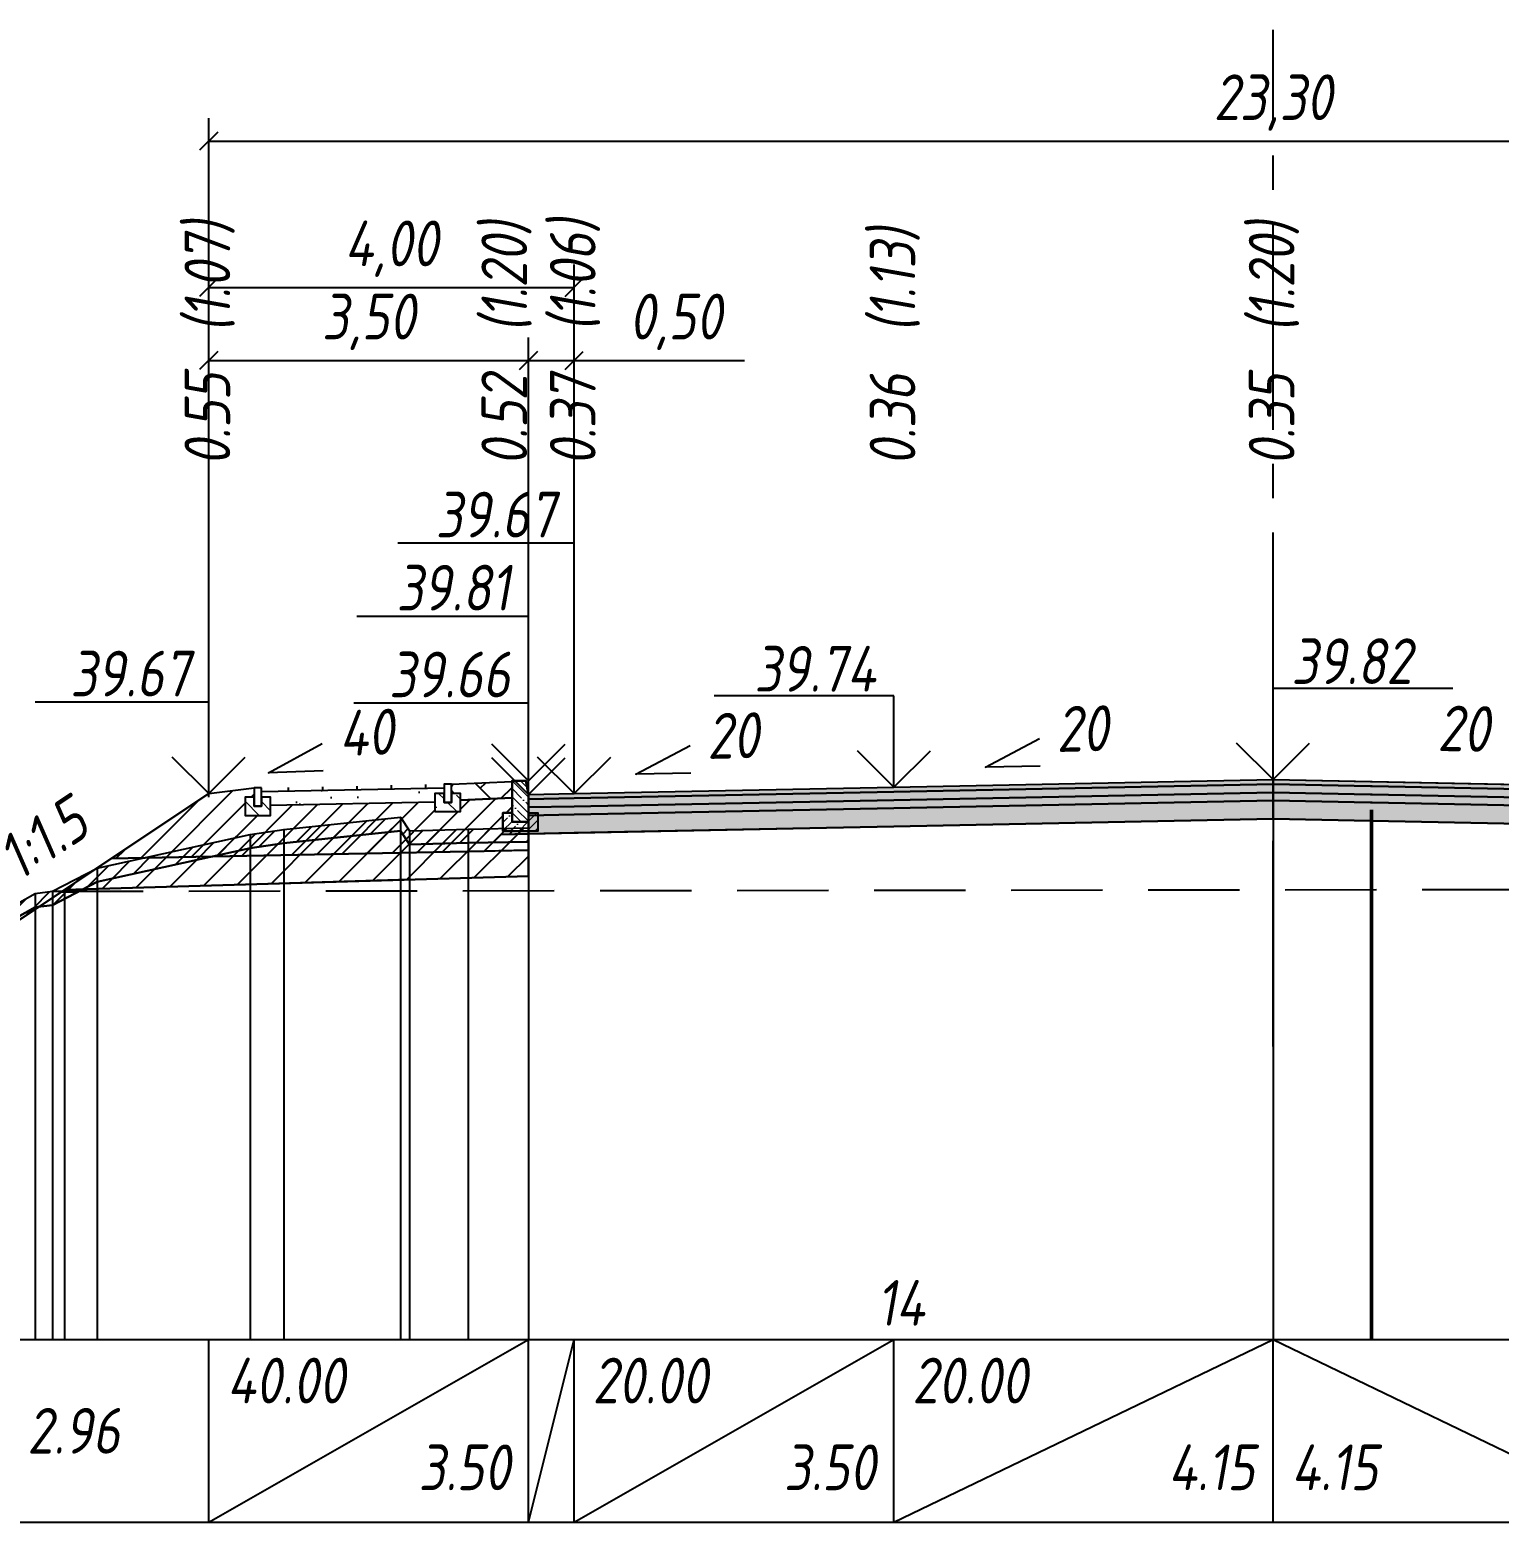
# Model space of a CAD drawing. Extents: x -717 to 1451, y -133302 to 233.
# Drawn here: x 120.6 to 201, y -112025 to -111943.3 of the extents above; entities that cross this region are included whole.
import ezdxf
from ezdxf.enums import TextEntityAlignment as Align

# ---------------------------------------------------------------- set-up
doc = ezdxf.new("R2010")
doc.units = 0
doc.linetypes.add('осевая2', pattern=[1.125, 0.75, -0.125, 0.125, -0.125])
doc.linetypes.add('штриховая', pattern=[0.75, 0.5, -0.25])
for name, color, linetype in [('Интерполированный поперечник', 2, 'Continuous'), ('КОД_399', 252, 'Continuous'), ('Код_514', 1, 'Continuous'), ('Контур_0', 7, 'Continuous'), ('Контур_2660', 7, 'Continuous'), ('Контур_2665', 7, 'Continuous'), ('Контур_400', 7, 'Continuous'), ('Контур_508', 7, 'Continuous'), ('Контур_512', 7, 'Continuous'), ('Контур_513', 7, 'Continuous'), ('Красный поперечник', 1, 'Continuous'), ('Объём_2501', 7, 'Continuous'), ('Объём_2650', 7, 'Continuous'), ('Объём_2660', 7, 'Continuous'), ('Объём_2661', 7, 'Continuous'), ('Объём_2663', 7, 'Continuous'), ('Объём_2665', 7, 'Continuous'), ('Объём_2666', 7, 'Continuous'), ('Ось', 1, 'осевая2'), ('Откосы', 7, 'Continuous'), ('Отметки покрытия', 7, 'Continuous'), ('Рабочие отметки', 7, 'Continuous'), ('Рабочие отметки доп.', 7, 'Continuous'), ('Слои выравнивания', 7, 'Continuous'), ('Таблица', 7, 'Continuous'), ('Уклоны проезжей части', 7, 'Continuous'), ('Черный поперечник', 3, 'Continuous')]:
    doc.layers.add(name, color=color, linetype=linetype)
for name, color, linetype, true_color in [('Контур_2540', 2, 'Continuous', 0xffff00), ('Контур_2562', 3, 'Continuous', 0x00ff00), ('Контур_2570', 7, 'Continuous', 0x80ff00), ('Контур_2725', 7, 'Continuous', 0x323232), ('Контур_2736', 4, 'Continuous', 0x00ffff), ('Контур_2737', 4, 'Continuous', 0x00ffff), ('Контур_2738', 4, 'Continuous', 0x00ffff), ('Контур_2739', 4, 'Continuous', 0x00ffff), ('Контур_2745', 7, 'Continuous', 0xa4ffff), ('Контур_2747', 4, 'Continuous', 0x00ffff), ('Контур_2748', 4, 'Continuous', 0x00ffff), ('Контур_2749', 4, 'Continuous', 0x00ffff), ('Контур_2760', 7, 'Continuous', 0x323232), ('Контур_2761', 7, 'Continuous', 0x323232), ('Контур_2762', 7, 'Continuous', 0x323232), ('Контур_2763', 7, 'Continuous', 0x323232), ('Контур_402', 7, 'Continuous', 0xff6464), ('Контур_703', 4, 'Continuous', 0x00ffff), ('Контур_705', 4, 'Continuous', 0x00ffff), ('Объём_2520', 7, 'Continuous', 0x80ffff), ('Объём_2540', 2, 'Continuous', 0xffff00), ('Объём_2562', 3, 'Continuous', 0x00ff00), ('Объём_2563', 7, 'Continuous', 0xff8000), ('Объём_2570', 7, 'Continuous', 0x80ff00), ('Объём_2600', 7, 'Continuous', 0x808000), ('Объём_2620', 2, 'Continuous', 0xffff00), ('Объём_2746', 2, 'Continuous', 0xffff00)]:
    doc.layers.add(name, color=color, linetype=linetype, true_color=true_color)
doc.styles.get("Standard").update_dxf_attribs({"font": 'txt', "height": 2.5})
doc.styles.add('М', font='romand.shx', dxfattribs={"width": 0.8, "oblique": 10, "height": 2.5})
doc.dimstyles.new('ISO-25', dxfattribs={"dimtxt": 2.5, "dimasz": 2.5, "dimexe": 1.25, "dimexo": 0.625, "dimtad": 1, "dimtxsty": 'Standard', "dimcen": 2.5, "dimadec": 0, "dimazin": 0, "dimtfac": 1, "dimtmove": 0, "dimatfit": 3, "dimfxl": 1, "dimarcsym": 0})
pattern_1 = [(0, (0, 0), (0, 6.985), [5.08, -1.905]), (90, (0, 0), (-6.985, 4e-16), [5.08, -1.905])]

# ---------------------------------------------------------------- blocks, each defined once
blk = doc.blocks.new('_Oblique')
at = {"color": 0, "linetype": 'ByBlock', "lineweight": -2}
blk.add_line((-0.5, -0.5), (0.5, 0.5), dxfattribs=at)
blk = doc.blocks.new('*D3632')
at = {"color": 0, "lineweight": -2, "transparency": 16777216}
for p, q in [((130.406, -111984.573), (130.406, -111960.183)), ((147.906, -111984.623), (147.906, -111960.183)), ((130.406, -111961.433), (147.906, -111961.433))]:
    blk.add_line(p, q, dxfattribs=at)
at = {"layer": 'Defpoints', "color": 0, "transparency": 16777216}
for p in [(147.906, -111961.433), (130.406, -111985.198), (147.906, -111985.248)]:
    blk.add_point(p, dxfattribs=at)
at = {"color": 0, "lineweight": -2, "transparency": 16777216, "rotation": 180}
blk.add_blockref('_Oblique', (130.406, -111961.433), dxfattribs=at)
at = {"color": 0, "lineweight": -2, "transparency": 16777216}
blk.add_blockref('_Oblique', (147.906, -111961.433), dxfattribs=at)
at = {"color": 0, "transparency": 16777216, "insert": (139.156, -111959.32), "char_height": 2.5, "width": 9.58333, "attachment_point": 5, "style": 'М'}
blk.add_mtext('3,50', dxfattribs=at)
blk = doc.blocks.new('*D3634')
at = {"color": 0, "lineweight": -2, "transparency": 16777216}
for p, q in [((147.906, -111984.623), (147.906, -111960.183)), ((150.406, -111984.573), (150.406, -111960.183)), ((147.906, -111961.433), (150.406, -111961.433)), ((150.406, -111961.433), (159.722, -111961.433))]:
    blk.add_line(p, q, dxfattribs=at)
at = {"layer": 'Defpoints', "color": 0, "transparency": 16777216}
for p in [(150.406, -111961.433), (147.906, -111985.248), (150.406, -111985.198)]:
    blk.add_point(p, dxfattribs=at)
at = {"color": 0, "lineweight": -2, "transparency": 16777216, "rotation": 180}
blk.add_blockref('_Oblique', (147.906, -111961.433), dxfattribs=at)
at = {"color": 0, "lineweight": -2, "transparency": 16777216}
blk.add_blockref('_Oblique', (150.406, -111961.433), dxfattribs=at)
at = {"color": 0, "transparency": 16777216, "insert": (155.961, -111959.32), "char_height": 2.5, "width": 9.16667, "attachment_point": 5, "style": 'М'}
blk.add_mtext('0,50', dxfattribs=at)
blk = doc.blocks.new('*D3637')
at = {"color": 0, "lineweight": -2, "transparency": 16777216}
for p, q in [((130.406, -111985.323), (130.406, -111956.183)), ((150.406, -111984.573), (150.406, -111956.183)), ((130.406, -111957.433), (150.406, -111957.433))]:
    blk.add_line(p, q, dxfattribs=at)
at = {"layer": 'Defpoints', "color": 0, "transparency": 16777216}
for p in [(150.406, -111957.433), (150.406, -111985.198), (130.406, -111985.948)]:
    blk.add_point(p, dxfattribs=at)
at = {"color": 0, "lineweight": -2, "transparency": 16777216, "rotation": 180}
blk.add_blockref('_Oblique', (130.406, -111957.433), dxfattribs=at)
at = {"color": 0, "lineweight": -2, "transparency": 16777216}
blk.add_blockref('_Oblique', (150.406, -111957.433), dxfattribs=at)
at = {"color": 0, "transparency": 16777216, "insert": (140.406, -111955.32), "char_height": 2.5, "width": 9.16667, "attachment_point": 5, "style": 'М'}
blk.add_mtext('4,00', dxfattribs=at)
blk = doc.blocks.new('*D3638')
at = {"color": 0, "lineweight": -2, "transparency": 16777216}
for p, q in [((130.406, -111985.323), (130.406, -111948.183)), ((246.906, -111985.323), (246.906, -111948.183)), ((130.406, -111949.433), (246.906, -111949.433))]:
    blk.add_line(p, q, dxfattribs=at)
at = {"layer": 'Defpoints', "color": 0, "transparency": 16777216}
for p in [(246.906, -111949.433), (130.406, -111985.948), (246.906, -111985.948)]:
    blk.add_point(p, dxfattribs=at)
at = {"color": 0, "lineweight": -2, "transparency": 16777216, "rotation": 180}
blk.add_blockref('_Oblique', (130.406, -111949.433), dxfattribs=at)
at = {"color": 0, "lineweight": -2, "transparency": 16777216}
blk.add_blockref('_Oblique', (246.906, -111949.433), dxfattribs=at)
at = {"color": 0, "transparency": 16777216, "insert": (188.656, -111947.32), "char_height": 2.5, "width": 12.08333, "attachment_point": 5, "style": 'М'}
blk.add_mtext('23,30', dxfattribs=at)
blk = doc.blocks.new('БР100.30.18')
at = {"linetype": 'Continuous', "lineweight": 13}
h = blk.add_hatch(dxfattribs=at)
h.set_pattern_fill('ANSI35', scale=5)
h.set_pattern_definition([(45, (-1504.996, -4799.2297), (-0.88388348, 0.88388348), []), (45, (-1504.1121, -4799.2297), (-0.88388348, 0.88388348), [1.5625, -0.3125, 0, -0.3125])])
h.paths.add_polyline_path([(0.3, 3.47), (1.8, 3.47), (1.8, -1.03), (0, -1.03), (0, 1.97)])
h = blk.add_hatch(dxfattribs=at)
h.set_pattern_fill('ANSI35', scale=5, angle=90)
h.set_pattern_definition([(135, (-1504.996, -4800.7297), (-0.88388348, -0.88388348), []), (135, (-1504.996, -4799.8458), (-0.88388348, -0.88388348), [1.5625, -0.3125, 0, -0.3125])])
h.paths.add_polyline_path([(-1, -0.03), (0, -0.03), (0, -1.03), (1.8, -1.03), (1.8, -0.03), (2.8, -0.03), (2.8, -2.03), (-1, -2.03)])
at = {"color": 7, "lineweight": 30}
blk.add_lwpolyline([(1.8, -1.03), (0, -1.03), (0, 1.97), (0.3, 3.47), (1.8, 3.47)], close=True, dxfattribs=at)
at = {"linetype": 'Continuous'}
blk.add_lwpolyline([(0, -0.03), (-1, -0.03), (-1, -2.03), (2.8, -2.03), (2.8, -0.03), (1.8, -0.03)], dxfattribs=at)

msp = doc.modelspace()

# ---------------------------------------------------------------- hatches: boundary and pattern name
at = {"linetype": 'Continuous'}
h = msp.add_hatch(dxfattribs=at)
h.set_pattern_fill('AR-HBONE', color=253, scale=0.3)
h.set_pattern_definition([(45, (-129.6624, -117790.4695), (0, 1.69705627), [3.6, -1.2]), (135, (-128.8138, -117789.621), (1e-16, 1.69705627), [3.6, -1.2])])
h.paths.add_polyline_path([(143.285, -111984.62), (143.285, -111985.62), (143.285, -111985.62)])
h.paths.add_polyline_path([(147.005, -111984.471), (143.685, -111984.62), (143.685, -111985.12), (144.185, -111985.12), (144.185, -111985.499), (147.006, -111985.372)])
at = {"linetype": 'Continuous', "lineweight": 13}
h = msp.add_hatch(dxfattribs=at)
h.set_pattern_fill('ANSI35', scale=5, angle=90)
h.set_pattern_definition([(135, (-1687.6576, -46257.198), (-0.883883476, -0.883883476), []), (135, (-1687.6576, -46256.3142), (-0.883883476, -0.883883476), [1.5625, -0.3125, 0, -0.3125])])
h.paths.add_polyline_path([(133.789, -111985.326), (133.289, -111985.326), (133.289, -111985.826), (132.889, -111985.826), (132.889, -111985.326), (132.389, -111985.326), (132.389, -111986.326), (133.789, -111986.326)])
at = {"linetype": 'Continuous'}
h = msp.add_hatch(dxfattribs=at)
h.set_pattern_fill('ANSI31', color=256, scale=15, angle=45, style=0)
h.set_pattern_definition([(90, (-1742.0986, -116938.251), (-1.875, 3e-16), [])])
h.paths.add_polyline_path([(133.289, -111984.826), (143.285, -111984.62), (143.285, -111984.82), (133.289, -111985.018)])
at = {"linetype": 'Continuous', "lineweight": 13}
h = msp.add_hatch(dxfattribs=at)
h.set_pattern_fill('ANSI35', scale=5, angle=90)
h.set_pattern_definition([(135, (-1698.0531, -46256.992), (-0.883883476, -0.883883476), []), (135, (-1698.0531, -46256.1081), (-0.883883476, -0.883883476), [1.5625, -0.3125, 0, -0.3125])])
h.paths.add_polyline_path([(144.185, -111985.12), (143.685, -111985.12), (143.685, -111985.62), (143.285, -111985.62), (143.285, -111985.12), (142.785, -111985.12), (142.785, -111986.12), (144.185, -111986.12)])
at = {"transparency": 33554681}
h = msp.add_hatch(dxfattribs=at)
h.set_pattern_fill('ANGLE', color=256)
h.set_pattern_definition(pattern_1)
h.paths.add_polyline_path([(105, -111990.011), (105, -111989.261), (106.415, -111990.204)])
h.paths.add_polyline_path([(122.501, -111990.405), (123.493, -111990.375), (121.847, -111991.23), (121.117, -111991.327)])
h = msp.add_hatch(dxfattribs=at)
h.set_pattern_fill('ANGLE', color=256)
h.set_pattern_definition(pattern_1)
h.paths.add_polyline_path([(105, -111990.011), (105, -111989.261), (106.415, -111990.204)])
h.paths.add_polyline_path([(122.501, -111990.405), (123.493, -111990.375), (121.847, -111991.23), (121.117, -111991.327)])
h = msp.add_hatch(dxfattribs=at)
h.set_pattern_fill('ANGLE', color=256)
h.set_pattern_definition(pattern_1)
h.paths.add_polyline_path([(105, -111990.011), (105, -111989.261), (106.415, -111990.204)])
h.paths.add_polyline_path([(122.501, -111990.405), (123.493, -111990.375), (121.847, -111991.23), (121.117, -111991.327)])
at = {"layer": 'КОД_399'}
h = msp.add_hatch(dxfattribs=at)
h.set_pattern_fill('AR-CONC', scale=0.7, angle=45, style=0)
h.set_pattern_definition([(95, (-1742.1805, -116938.3402), (3.860864, 3.2396496), [0.525, -5.775]), (40, (-1742.1805, -116938.34), (-4.409945, 3.036377), [0.42, -4.62]), (145.45144, (-1741.859, -116938.0702), (-0.549081, 6.2760265), [0.4461813, -4.907995]), (91.1842, (-1743.1705, -116937.35), (6.101854, 4.4632964), [0.7875, -8.6625]), (141.63564, (-1742.662, -116936.978), (-0.1953, 9.447982), [0.669272, -7.361996]), (36.18416, (-1743.1705, -116937.35), (-0.1953, 9.447982), [0.63, -6.93]), (66, (-1742.428, -116937.1028), (4.947401, 0.9616773), [0.525, -5.775]), (11, (-1742.428, -116937.103), (-2.38496, 4.793659), [0.42, -4.62]), (116.45144, (-1742.0157, -116937.0226), (2.562441, 5.7553363), [0.4461813, -4.907995]), (82.5, (-1742.1805, -116938.3402), (-1.5875523, 1.7079287), [0, -4.564, 0, -4.69, 0, -4.6375]), (52.5, (-1742.1805, -116938.3402), (-0.6501106, 3.2543661), [0, -2.674, 0, -4.459, 0, -1.7675]), (12.5, (-1743.2843, -116939.444), (2.7539272, 2.5306453), [0, -1.75, 0, -5.46, 0, -7.245]), (2.5, (-1743.7793, -116939.939), (2.3911299, 3.3821186), [0, -2.275, 0, -3.626, 0, -5.145])])
h.paths.add_polyline_path([(133.789, -111985.326), (133.289, -111985.326), (133.289, -111985.018), (143.285, -111984.82), (143.285, -111985.12), (142.785, -111985.12), (142.785, -111985.58), (133.789, -111985.758)])
at = {"layer": 'Объём_2563'}
h = msp.add_hatch(dxfattribs=at)
h.set_pattern_fill('ANSI31', color=256, scale=0.3)
h.paths.add_polyline_path([(146.406, -111987.365), (145.487, -111988.284), (125.071, -111988.692), (130.406, -111985.135), (132.889, -111984.826), (132.889, -111985.326), (132.389, -111985.326), (132.389, -111986.326), (133.789, -111986.326), (133.789, -111985.758), (142.785, -111985.58), (142.785, -111986.12), (144.185, -111986.12), (144.185, -111985.499), (147.006, -111985.372), (147.007, -111986.186), (146.507, -111986.187), (146.508, -111987.187), (147.906, -111987.185), (147.906, -111987.335)])
h.paths.add_polyline_path([(231.824, -111988.284), (230.906, -111987.365), (229.406, -111987.335), (229.406, -111987.185), (230.804, -111987.187), (230.805, -111986.187), (230.305, -111986.186), (230.306, -111985.372), (233.127, -111985.499), (233.127, -111986.12), (234.527, -111986.12), (234.527, -111985.58), (243.522, -111985.759), (243.522, -111986.326), (244.922, -111986.326), (244.922, -111985.326), (244.422, -111985.326), (244.422, -111984.826), (246.906, -111985.135), (252.241, -111988.692)])
at = {"layer": 'Объём_2570'}
h = msp.add_hatch(dxfattribs=at)
h.set_pattern_fill('ANSI31', color=256, scale=0.2)
h.paths.add_polyline_path([(147.906, -111987.765), (144.61, -111987.836), (141.401, -111987.917), (140.901, -111987.168), (134.523, -111987.849), (132.672, -111988.127), (124.299, -111989.956), (121.847, -111991.23), (120.907, -111991.355), (119.818, -111991.966), (117.93, -111993.755), (117.631, -111994.139), (117.413, -111994.174), (115.584, -111993.39), (114.747, -111992.75), (113.065, -111990.75), (112.653, -111992.911), (110.593, -111991.124), (109.323, -111990.392), (107.061, -111990.292), (105, -111990.011), (105, -111989.261), (107.061, -111989.542), (109.323, -111989.642), (110.593, -111990.374), (112.653, -111992.161), (113.065, -111990), (114.747, -111992), (115.584, -111992.64), (117.413, -111993.424), (117.631, -111993.389), (117.93, -111993.005), (119.818, -111991.216), (120.907, -111990.605), (121.847, -111990.48), (124.299, -111989.206), (132.672, -111987.377), (134.523, -111987.099), (140.901, -111986.418), (141.401, -111987.167), (144.61, -111987.086), (147.906, -111987.015)])
h.paths.add_polyline_path([(244.939, -111987.195), (244.619, -111987.158), (244.119, -111987.909), (229.406, -111987.576), (229.406, -111986.826), (244.119, -111987.159), (244.619, -111986.408), (244.939, -111986.445), (257.481, -111987.696), (257.481, -111988.446)])
at = {"layer": 'Объём_2600'}
h = msp.add_hatch(dxfattribs=at)
h.set_pattern_fill('ANSI31', color=6, scale=0.4)
h.paths.add_polyline_path([(147.906, -111989.643), (123.493, -111990.375), (124.299, -111989.956), (132.672, -111988.127), (134.523, -111987.849), (140.901, -111987.168), (141.401, -111987.917), (144.61, -111987.836), (147.906, -111987.765)])
h.paths.add_polyline_path([(262.548, -111990.405), (254.81, -111990.405), (254.81, -111991.607), (254.677, -111991.518), (254.677, -111990.401), (229.406, -111989.643), (229.406, -111987.576), (244.119, -111987.909), (244.619, -111987.158), (244.939, -111987.195), (257.481, -111988.446), (257.481, -111987.696), (258.035, -111987.806), (264.103, -111989.369), (263.429, -111989.817), (263.429, -111991.019), (262.548, -111991.607)])
at = {"layer": 'Объём_2620'}
h = msp.add_hatch(dxfattribs=at)
h.set_pattern_fill('ANSI31', color=2, scale=0.1)
h.paths.add_polyline_path([(119.359, -111992.5), (119.359, -111993.702), (115.911, -111996), (113.306, -111996), (109.859, -111993.702), (109.859, -111992.5), (106.415, -111990.204), (107.061, -111990.292), (109.323, -111990.392), (110.593, -111991.124), (112.653, -111992.911), (113.065, -111990.75), (114.747, -111992.75), (115.584, -111993.39), (117.413, -111994.174), (117.631, -111994.139), (117.93, -111993.755), (119.818, -111991.966), (120.907, -111991.355), (121.117, -111991.327)])
h.paths.add_polyline_path([(254.81, -111990.405), (262.548, -111990.405), (262.548, -111991.607), (259.982, -111993.317), (257.376, -111993.317), (254.81, -111991.607)])
at = {"layer": 'Слои выравнивания'}
for color, points in [(2, [(147.906, -111985.185), (150.406, -111985.135), (167.906, -111984.785), (188.656, -111984.37), (188.656, -111984.62), (167.906, -111985.035), (150.406, -111985.385), (147.906, -111985.435)]), (2, [(188.656, -111984.37), (193.981, -111984.477), (194.076, -111984.479), (209.406, -111984.785), (226.906, -111985.135), (229.406, -111985.185), (229.406, -111985.435), (226.906, -111985.385), (209.406, -111985.035), (194.076, -111984.729), (193.981, -111984.727), (188.656, -111984.62)]), (3, [(147.906, -111985.435), (150.406, -111985.385), (167.906, -111985.035), (188.656, -111984.62), (188.656, -111985.07), (167.906, -111985.485), (150.406, -111985.835), (147.906, -111985.885)]), (4, [(147.906, -111985.885), (150.406, -111985.835), (167.906, -111985.485), (188.656, -111985.07), (188.656, -111985.52), (167.906, -111985.935), (150.406, -111986.285), (147.906, -111986.335)]), (3, [(188.656, -111984.62), (193.981, -111984.727), (194.076, -111984.729), (209.406, -111985.035), (226.906, -111985.385), (229.406, -111985.435), (229.406, -111985.885), (226.906, -111985.835), (209.406, -111985.485), (194.076, -111985.179), (193.981, -111985.177), (188.656, -111985.07)]), (4, [(188.656, -111985.07), (193.981, -111985.177), (194.076, -111985.179), (209.406, -111985.485), (226.906, -111985.835), (229.406, -111985.885), (229.406, -111986.335), (226.906, -111986.285), (209.406, -111985.935), (194.076, -111985.629), (193.981, -111985.627), (188.656, -111985.52)]), (5, [(147.906, -111986.335), (150.406, -111986.285), (167.906, -111985.935), (188.656, -111985.52), (188.656, -111986.52), (167.906, -111986.935), (150.406, -111987.285), (147.906, -111987.335)]), (5, [(188.656, -111985.52), (193.981, -111985.627), (194.076, -111985.629), (209.406, -111985.935), (226.906, -111986.285), (229.406, -111986.335), (229.406, -111987.335), (226.906, -111987.285), (209.406, -111986.935), (194.076, -111986.629), (193.981, -111986.627), (188.656, -111986.52)])]:
    msp.add_hatch(color=color, dxfattribs=at).paths.add_polyline_path(points)

# ---------------------------------------------------------------- linework, layer by layer
for points in [[(143.685, -111984.62), (147.005, -111984.471), (147.006, -111985.372), (144.185, -111985.499), (144.185, -111985.12), (143.685, -111985.12), (143.685, -111984.62)], [(132.889, -111985.326), (132.389, -111985.326), (132.389, -111986.326), (133.789, -111986.326), (133.789, -111985.326), (133.289, -111985.326), (133.289, -111985.826), (132.889, -111985.826), (132.889, -111985.326)], [(133.289, -111984.826), (132.889, -111984.826), (132.889, -111985.826), (133.289, -111985.826), (133.289, -111984.826)], [(133.289, -111985.018), (143.285, -111984.82)], [(143.285, -111985.12), (142.785, -111985.12), (142.785, -111986.12), (144.185, -111986.12), (144.185, -111985.12), (143.685, -111985.12), (143.685, -111985.62), (143.285, -111985.62), (143.285, -111985.12)], [(143.685, -111984.62), (143.285, -111984.62), (143.285, -111985.62), (143.685, -111985.62), (143.685, -111984.62)], [(133.789, -111985.758), (142.785, -111985.58)]]:
    msp.add_lwpolyline(points)
at = {"layer": 'Интерполированный поперечник', "linetype": 'штриховая', "ltscale": 10, "flags": 128}
msp.add_lwpolyline([(121.819, -111990.474), (260.52, -111990.309)], dxfattribs=at)
at = {"layer": 'Код_514'}
for p, q in [((130.406, -112025), (130.406, -112015)), ((130.406, -112025), (147.906, -112015)), ((147.906, -112025), (147.906, -112015)), ((147.906, -112025), (147.906, -112015)), ((147.906, -112025), (150.406, -112015)), ((150.406, -112025), (150.406, -112015)), ((150.406, -112025), (167.906, -112015)), ((167.906, -112025), (167.906, -112015)), ((167.906, -112025), (188.656, -112015)), ((188.656, -112025), (188.656, -112015)), ((188.656, -112015), (209.406, -112025))]:
    msp.add_line(p, q, dxfattribs=at)
at = {"layer": 'Контур_0', "flags": 128}
msp.add_lwpolyline([(130.406, -111985.135), (122.399, -111990.473), (122.399, -111990.473), (122.399, -111990.473), (122.399, -111990.473), (122.399, -111990.473), (122.399, -111990.473), (122.399, -111990.473), (122.399, -111990.473), (122.399, -111990.473), (122.399, -111990.473), (122.399, -111990.473), (122.399, -111990.473), (122.399, -111990.473), (122.399, -111990.473), (115.609, -111995)], dxfattribs=at)
msp.add_lwpolyline([(130.406, -111985.135), (122.399, -111990.473), (122.399, -111990.473), (122.399, -111990.473), (122.399, -111990.473), (122.399, -111990.473), (122.399, -111990.473), (122.399, -111990.473), (122.399, -111990.473), (122.399, -111990.473), (122.399, -111990.473), (122.399, -111990.473), (122.399, -111990.473), (122.399, -111990.473), (122.399, -111990.473), (115.609, -111995)], dxfattribs=at)
at = {"layer": 'Контур_0', "color": 250, "flags": 128}
for points in [[(125.071, -111988.692), (145.487, -111988.284), (146.406, -111987.365), (147.906, -111987.335)], [(146.406, -111987.365), (147.906, -111987.335), (147.906, -111988.235), (145.487, -111988.284), (146.406, -111987.365), (146.406, -111987.365)]]:
    msp.add_lwpolyline(points, dxfattribs=at)
at = {"layer": 'Контур_2540', "flags": 128}
msp.add_lwpolyline([(147.906, -111989.643), (122.501, -111990.405), (125.071, -111988.692), (147.906, -111988.235), (147.906, -111989.643), (147.906, -111989.643)], dxfattribs=at)
at = {"layer": 'Контур_2562', "flags": 128}
msp.add_lwpolyline([(130.406, -111985.135), (130.406, -111985.135), (130.406, -111985.135), (130.406, -111985.135), (130.406, -111985.135)], dxfattribs=at)
at = {"layer": 'Контур_2570', "flags": 128}
msp.add_lwpolyline([(119.818, -111991.966), (120.907, -111991.355), (121.847, -111991.23), (124.299, -111989.956), (132.672, -111988.127), (134.523, -111987.849), (140.901, -111987.168), (141.401, -111987.917), (144.61, -111987.836), (147.906, -111987.765)], dxfattribs=at)
at = {"layer": 'Контур_2660', "flags": 128}
msp.add_lwpolyline([(122.501, -111990.405), (147.906, -111989.643)], dxfattribs=at)
at = {"layer": 'Контур_2665', "flags": 128}
msp.add_lwpolyline([(130.406, -111985.135), (130.406, -111985.135)], dxfattribs=at)
at = {"layer": 'Контур_2725', "flags": 128}
msp.add_lwpolyline([(147.906, -111987.335), (150.406, -111987.285), (167.906, -111986.935), (188.656, -111986.52), (193.981, -111986.627), (194.076, -111986.629), (209.406, -111986.935), (226.906, -111987.285), (229.406, -111987.335)], dxfattribs=at)
at = {"layer": 'Контур_2736', "flags": 128}
for points in [[(130.406, -111985.135), (122.399, -111990.473)], [(122.399, -111990.473), (115.609, -111995)]]:
    msp.add_lwpolyline(points, dxfattribs=at)
at = {"layer": 'Контур_2737', "flags": 128}
msp.add_lwpolyline([(122.399, -111990.473), (122.399, -111990.473)], dxfattribs=at)
at = {"layer": 'Контур_2738', "flags": 128}
msp.add_lwpolyline([(122.399, -111990.473), (122.399, -111990.473)], dxfattribs=at)
at = {"layer": 'Контур_2739', "flags": 128}
msp.add_lwpolyline([(122.399, -111990.473), (122.399, -111990.473)], dxfattribs=at)
at = {"layer": 'Контур_2745', "flags": 128}
msp.add_lwpolyline([(122.399, -111990.473), (122.399, -111990.473)], dxfattribs=at)
msp.add_lwpolyline([(122.399, -111990.473), (122.399, -111990.473)], dxfattribs=at)
msp.add_lwpolyline([(122.399, -111990.473), (122.399, -111990.473)], dxfattribs=at)
msp.add_lwpolyline([(122.399, -111990.473), (122.399, -111990.473)], dxfattribs=at)
msp.add_lwpolyline([(122.399, -111990.473), (122.399, -111990.473)], dxfattribs=at)
msp.add_lwpolyline([(122.399, -111990.473), (122.399, -111990.473)], dxfattribs=at)
at = {"layer": 'Контур_2747', "flags": 128}
msp.add_lwpolyline([(122.399, -111990.473), (122.399, -111990.473)], dxfattribs=at)
at = {"layer": 'Контур_2748', "flags": 128}
msp.add_lwpolyline([(122.399, -111990.473), (122.399, -111990.473)], dxfattribs=at)
at = {"layer": 'Контур_2749', "flags": 128}
msp.add_lwpolyline([(122.399, -111990.473), (122.399, -111990.473)], dxfattribs=at)
at = {"layer": 'Контур_2760', "flags": 128}
msp.add_lwpolyline([(147.906, -111985.185), (150.406, -111985.135), (167.906, -111984.785), (188.656, -111984.37), (193.981, -111984.477), (194.076, -111984.479), (209.406, -111984.785), (226.906, -111985.135), (229.406, -111985.185)], dxfattribs=at)
at = {"layer": 'Контур_2761', "flags": 128}
msp.add_lwpolyline([(147.906, -111985.435), (150.406, -111985.385), (167.906, -111985.035), (188.656, -111984.62), (193.981, -111984.727), (194.076, -111984.729), (209.406, -111985.035), (226.906, -111985.385), (229.406, -111985.435)], dxfattribs=at)
at = {"layer": 'Контур_2762', "flags": 128}
msp.add_lwpolyline([(147.906, -111985.885), (150.406, -111985.835), (167.906, -111985.485), (188.656, -111985.07), (193.981, -111985.177), (194.076, -111985.179), (209.406, -111985.485), (226.906, -111985.835), (229.406, -111985.885)], dxfattribs=at)
at = {"layer": 'Контур_2763', "flags": 128}
msp.add_lwpolyline([(147.906, -111986.335), (150.406, -111986.285), (167.906, -111985.935), (188.656, -111985.52), (193.981, -111985.627), (194.076, -111985.629), (209.406, -111985.935), (226.906, -111986.285), (229.406, -111986.335)], dxfattribs=at)
at = {"layer": 'Контур_400', "flags": 128}
for points in [[(147.906, -111985.185), (150.406, -111985.135), (150.406, -111985.135), (150.406, -111985.135), (150.406, -111985.135), (150.406, -111985.135), (150.406, -111985.135), (167.906, -111984.785), (188.656, -111984.37)], [(188.656, -111984.37), (209.406, -111984.785), (226.906, -111985.135), (226.906, -111985.135), (226.906, -111985.135), (226.906, -111985.135), (226.906, -111985.135), (226.906, -111985.135), (229.406, -111985.185)]]:
    msp.add_lwpolyline(points, dxfattribs=at)
at = {"layer": 'Контур_402', "flags": 128}
msp.add_lwpolyline([(122.501, -111990.405), (147.906, -111989.643), (147.906, -111987.335), (188.656, -111986.52), (229.406, -111987.335), (229.406, -111989.643), (254.677, -111990.401)], dxfattribs=at)
at = {"layer": 'Контур_508', "flags": 128}
msp.add_lwpolyline([(105, -111989.261), (109.859, -111992.5), (109.859, -111993.702), (113.306, -111996), (113.609, -111996), (115.609, -111996), (115.911, -111996), (119.359, -111993.702), (119.359, -111992.5), (122.501, -111990.405), (147.906, -111989.643), (147.906, -111987.335), (188.656, -111986.52), (229.406, -111987.335), (229.406, -111989.643), (254.677, -111990.401), (254.677, -111991.518), (257.376, -111993.317), (257.679, -111993.317), (259.679, -111993.317), (259.982, -111993.317), (263.429, -111991.019), (263.429, -111989.817), (264.103, -111989.369)], dxfattribs=at)
at = {"layer": 'Контур_512', "flags": 128}
msp.add_lwpolyline([(105, -111989.261), (109.859, -111992.5), (109.859, -111993.702), (113.306, -111996), (113.609, -111996), (115.609, -111996), (115.911, -111996), (119.359, -111993.702), (119.359, -111992.5), (122.501, -111990.405), (147.906, -111989.643)], dxfattribs=at)
at = {"layer": 'Контур_513', "flags": 128}
msp.add_lwpolyline([(105, -111989.261), (109.859, -111992.5), (109.859, -111993.702), (113.306, -111996), (113.609, -111996), (115.609, -111996), (115.911, -111996), (119.359, -111993.702), (119.359, -111992.5), (122.501, -111990.405), (147.906, -111989.643), (147.906, -111987.335), (188.656, -111986.52), (229.406, -111987.335), (229.406, -111989.643), (254.677, -111990.401), (254.677, -111991.518), (257.376, -111993.317), (257.679, -111993.317), (259.679, -111993.317), (259.982, -111993.317), (263.429, -111991.019), (263.429, -111989.817), (264.103, -111989.369)], dxfattribs=at)
at = {"layer": 'Контур_703', "flags": 128}
msp.add_lwpolyline([(130.406, -111985.135), (122.399, -111990.473)], dxfattribs=at)
at = {"layer": 'Контур_705', "flags": 128}
msp.add_lwpolyline([(122.399, -111990.473), (122.399, -111990.473)], dxfattribs=at)
at = {"layer": 'Красный поперечник'}
for p, q in [((167.906, -111984.785), (188.656, -111984.37)), ((188.656, -111984.37), (209.406, -111984.785)), ((115.609, -111995), (130.406, -111985.135)), ((147.906, -111985.185), (150.406, -111985.135)), ((150.406, -111985.135), (167.906, -111984.785)), ((147.906, -111989.643), (147.906, -112015)), ((122.501, -111990.405), (122.501, -112015))]:
    msp.add_line(p, q, dxfattribs=at)
at = {"layer": 'Объём_2501', "flags": 128}
for points in [[(147.906, -111985.185), (150.406, -111985.135), (150.406, -111985.135), (150.406, -111985.135), (150.406, -111985.135), (150.406, -111985.135), (150.406, -111985.135), (167.906, -111984.785), (188.656, -111984.37)], [(188.656, -111984.37), (209.406, -111984.785), (226.906, -111985.135), (226.906, -111985.135), (226.906, -111985.135), (226.906, -111985.135), (226.906, -111985.135), (226.906, -111985.135), (229.406, -111985.185)]]:
    msp.add_lwpolyline(points, dxfattribs=at)
at = {"layer": 'Объём_2520', "color": 250, "flags": 128}
msp.add_lwpolyline([(146.406, -111987.365), (147.906, -111987.335), (147.906, -111988.235), (145.487, -111988.284), (146.406, -111987.365), (146.406, -111987.365)], dxfattribs=at)
at = {"layer": 'Объём_2540', "flags": 128}
msp.add_lwpolyline([(147.906, -111989.643), (122.501, -111990.405), (125.071, -111988.692), (147.906, -111988.235), (147.906, -111989.643), (147.906, -111989.643)], dxfattribs=at)
at = {"layer": 'Объём_2562', "flags": 128}
msp.add_lwpolyline([(130.406, -111985.135), (130.406, -111985.135), (130.406, -111985.135), (130.406, -111985.135), (130.406, -111985.135)], dxfattribs=at)
at = {"layer": 'Объём_2563', "color": 250, "flags": 128}
msp.add_lwpolyline([(146.406, -111987.365), (145.487, -111988.284), (125.071, -111988.692), (130.406, -111985.135), (132.889, -111984.826), (132.889, -111985.326), (132.389, -111985.326), (132.389, -111986.326), (133.789, -111986.326), (133.789, -111985.758), (142.785, -111985.58), (142.785, -111986.12), (144.185, -111986.12), (144.185, -111985.499), (147.006, -111985.372), (147.007, -111986.186), (146.507, -111986.187), (146.508, -111987.187), (147.906, -111987.185), (147.906, -111987.335), (146.406, -111987.365), (146.406, -111987.365)], dxfattribs=at)
at = {"layer": 'Объём_2570', "flags": 128}
for points in [[(119.818, -111991.216), (120.907, -111990.605), (121.847, -111990.48), (124.299, -111989.206), (132.672, -111987.377), (134.523, -111987.099), (140.901, -111986.418), (141.401, -111987.167), (144.61, -111987.086), (147.906, -111987.015), (147.906, -111987.765), (147.906, -111987.765)], [(147.906, -111987.765), (144.61, -111987.836), (141.401, -111987.917), (140.901, -111987.168), (134.523, -111987.849), (132.672, -111988.127), (124.299, -111989.956), (121.847, -111991.23), (120.907, -111991.355), (119.818, -111991.966)]]:
    msp.add_lwpolyline(points, dxfattribs=at)
at = {"layer": 'Объём_2600', "color": 5, "flags": 128}
msp.add_lwpolyline([(122.501, -111990.405), (123.493, -111990.375), (121.847, -111991.23), (121.117, -111991.327), (122.501, -111990.405), (122.501, -111990.405)], dxfattribs=at)
at = {"layer": 'Объём_2620', "flags": 128}
msp.add_lwpolyline([(119.359, -111992.5), (119.359, -111993.702), (115.911, -111996), (113.306, -111996), (109.859, -111993.702), (109.859, -111992.5), (106.415, -111990.204), (107.061, -111990.292), (109.323, -111990.392), (110.593, -111991.124), (112.653, -111992.911), (113.065, -111990.75), (114.747, -111992.75), (115.584, -111993.39), (117.413, -111994.174), (117.631, -111994.139), (117.93, -111993.755), (119.818, -111991.966), (120.907, -111991.355), (121.117, -111991.327), (119.359, -111992.5), (119.359, -111992.5)], dxfattribs=at)
at = {"layer": 'Объём_2650', "color": 6, "flags": 128}
msp.add_lwpolyline([(147.906, -111989.643), (123.493, -111990.375), (124.299, -111989.956), (132.672, -111988.127), (134.523, -111987.849), (140.901, -111987.168), (141.401, -111987.917), (144.61, -111987.836), (147.906, -111987.765), (147.906, -111989.643), (147.906, -111989.643)], dxfattribs=at)
at = {"layer": 'Объём_2660', "flags": 128}
msp.add_lwpolyline([(122.501, -111990.405), (147.906, -111989.643)], dxfattribs=at)
at = {"layer": 'Объём_2661', "flags": 128}
msp.add_lwpolyline([(130.406, -111985.135), (122.399, -111990.473)], dxfattribs=at)
at = {"layer": 'Объём_2663', "flags": 128}
msp.add_lwpolyline([(122.399, -111990.473), (115.609, -111995)], dxfattribs=at)
at = {"layer": 'Объём_2665', "flags": 128}
msp.add_lwpolyline([(130.406, -111985.135), (130.406, -111985.135)], dxfattribs=at)
at = {"layer": 'Объём_2666', "flags": 128}
msp.add_lwpolyline([(130.406, -111985.135), (122.399, -111990.473)], dxfattribs=at)
at = {"layer": 'Объём_2746', "flags": 128}
msp.add_lwpolyline([(141.401, -111989.838), (123.493, -111990.375), (124.299, -111989.956), (132.672, -111988.127), (134.523, -111987.849), (140.901, -111987.168), (141.401, -111987.917), (141.401, -111989.838), (141.401, -111989.838)], dxfattribs=at)
at = {"layer": 'Ось', "ltscale": 15}
msp.add_line((188.656, -111998.971), (188.656, -111943.341), dxfattribs=at)
at = {"layer": 'Откосы', "color": 1, "flags": 128}
for points in [[(175.911, -111983.625), (172.912, -111983.685), (175.881, -111982.125)], [(136.668, -111983.884), (133.67, -111984.004), (136.608, -111982.385)], [(156.786, -111984.007), (153.787, -111984.067), (156.756, -111982.508)]]:
    msp.add_lwpolyline(points, dxfattribs=at)
at = {"layer": 'Отметки покрытия', "color": 1}
for p, q in [((150.406, -111971.435), (140.755, -111971.435)), ((150.406, -111985.135), (150.406, -111971.435)), ((147.906, -111975.435), (138.515, -111975.435)), ((147.906, -111984.435), (147.906, -111975.435)), ((188.656, -111984.37), (188.656, -111979.37)), ((188.656, -111979.37), (198.5, -111979.37)), ((130.406, -111980.135), (120.913, -111980.135)), ((130.406, -111985.135), (130.406, -111980.135)), ((147.906, -111980.185), (138.346, -111980.185)), ((147.906, -111985.185), (147.906, -111980.185)), ((167.906, -111979.785), (158.073, -111979.785)), ((167.906, -111984.785), (167.906, -111979.785)), ((147.906, -111984.435), (145.906, -111982.435)), ((147.906, -111984.435), (149.906, -111982.435)), ((167.906, -111984.785), (165.906, -111982.785)), ((167.906, -111984.785), (169.906, -111982.785)), ((188.656, -111984.37), (186.656, -111982.37)), ((188.656, -111984.37), (190.656, -111982.37)), ((130.406, -111985.135), (128.406, -111983.135)), ((130.406, -111985.135), (132.406, -111983.135)), ((147.906, -111985.185), (145.906, -111983.185)), ((147.906, -111985.185), (149.906, -111983.185)), ((150.406, -111985.135), (148.406, -111983.135)), ((150.406, -111985.135), (152.406, -111983.135))]:
    msp.add_line(p, q, dxfattribs=at)
at = {"layer": 'Слои выравнивания'}
for p, q in [((188.656, -111984.37), (188.656, -112015)), ((147.906, -111985.185), (147.906, -112015))]:
    msp.add_line(p, q, dxfattribs=at)
at = {"layer": 'Слои выравнивания', "color": 2, "flags": 128}
for points in [[(147.906, -111985.185), (150.406, -111985.135), (167.906, -111984.785), (188.656, -111984.37), (188.656, -111984.62), (167.906, -111985.035), (150.406, -111985.385), (147.906, -111985.435)], [(188.656, -111984.37), (193.981, -111984.477), (194.076, -111984.479), (209.406, -111984.785), (226.906, -111985.135), (229.406, -111985.185), (229.406, -111985.435), (226.906, -111985.385), (209.406, -111985.035), (194.076, -111984.729), (193.981, -111984.727), (188.656, -111984.62)]]:
    msp.add_lwpolyline(points, close=True, dxfattribs=at)
at = {"layer": 'Слои выравнивания', "color": 3, "flags": 128}
for points in [[(147.906, -111985.435), (150.406, -111985.385), (167.906, -111985.035), (188.656, -111984.62), (188.656, -111985.07), (167.906, -111985.485), (150.406, -111985.835), (147.906, -111985.885)], [(188.656, -111984.62), (193.981, -111984.727), (194.076, -111984.729), (209.406, -111985.035), (226.906, -111985.385), (229.406, -111985.435), (229.406, -111985.885), (226.906, -111985.835), (209.406, -111985.485), (194.076, -111985.179), (193.981, -111985.177), (188.656, -111985.07)]]:
    msp.add_lwpolyline(points, close=True, dxfattribs=at)
at = {"layer": 'Слои выравнивания', "color": 4, "flags": 128}
for points in [[(147.906, -111985.885), (150.406, -111985.835), (167.906, -111985.485), (188.656, -111985.07), (188.656, -111985.52), (167.906, -111985.935), (150.406, -111986.285), (147.906, -111986.335)], [(188.656, -111985.07), (193.981, -111985.177), (194.076, -111985.179), (209.406, -111985.485), (226.906, -111985.835), (229.406, -111985.885), (229.406, -111986.335), (226.906, -111986.285), (209.406, -111985.935), (194.076, -111985.629), (193.981, -111985.627), (188.656, -111985.52)]]:
    msp.add_lwpolyline(points, close=True, dxfattribs=at)
at = {"layer": 'Слои выравнивания', "color": 5, "flags": 128}
for points in [[(147.906, -111986.335), (150.406, -111986.285), (167.906, -111985.935), (188.656, -111985.52), (188.656, -111986.52), (167.906, -111986.935), (150.406, -111987.285), (147.906, -111987.335)], [(188.656, -111985.52), (193.981, -111985.627), (194.076, -111985.629), (209.406, -111985.935), (226.906, -111986.285), (229.406, -111986.335), (229.406, -111987.335), (226.906, -111987.285), (209.406, -111986.935), (194.076, -111986.629), (193.981, -111986.627), (188.656, -111986.52)]]:
    msp.add_lwpolyline(points, close=True, dxfattribs=at)
at = {"layer": 'Таблица'}
for p, q in [((80, -112015), (289.103, -112015)), ((80, -112025), (289.103, -112025))]:
    msp.add_line(p, q, dxfattribs=at)
at = {"layer": 'Уклоны проезжей части', "color": 1, "flags": 128}
for points in [[(175.911, -111983.625), (172.912, -111983.685), (175.881, -111982.125)], [(136.668, -111983.884), (133.67, -111984.004), (136.608, -111982.385)], [(156.786, -111984.007), (153.787, -111984.067), (156.756, -111982.508)]]:
    msp.add_lwpolyline(points, dxfattribs=at)
at = {"layer": 'Черный поперечник', "color": 7}
for p, q in [((188.656, -111986.134), (188.656, -112015)), ((193.981, -111986.019), (193.981, -112015)), ((194.076, -111986.028), (194.076, -112015)), ((140.901, -111986.418), (140.901, -112015)), ((132.672, -111987.377), (132.672, -112015)), ((134.523, -111987.099), (134.523, -112015)), ((141.401, -111987.167), (141.401, -112015)), ((144.61, -111987.086), (144.61, -112015)), ((124.299, -111989.206), (124.299, -112015)), ((120.907, -111990.605), (120.907, -112015)), ((121.847, -111990.48), (121.847, -112015))]:
    msp.add_line(p, q, dxfattribs=at)
at = {"layer": 'Черный поперечник', "flags": 128}
msp.add_lwpolyline([(119.818, -111991.216), (120.907, -111990.605), (121.847, -111990.48), (124.299, -111989.206), (132.672, -111987.377), (134.523, -111987.099), (140.901, -111986.418), (141.401, -111987.167), (144.61, -111987.086), (147.906, -111987.015)], dxfattribs=at)

# ---------------------------------------------------------------- block references
at = {"lineweight": 18, "xscale": -0.5, "yscale": 0.5, "zscale": 0.5, "rotation": 0.05553677703885818}
msp.add_blockref('БР100.30.18', (147.907, -111986.169), dxfattribs=at)

# ---------------------------------------------------------------- texts
at = {"layer": 'Код_514', "style": 'М', "oblique": 10, "width": 0.8}
for s, p in [('40.00', (131.406, -112016)), ('20.00', (151.406, -112016)), ('20.00', (168.906, -112016))]:
    msp.add_text(s, height=2.5, dxfattribs=at).set_placement(p, align=Align.TOP_LEFT)
msp.add_text('2.96', height=2.5, dxfattribs=at).set_placement((123.007, -112020), align=Align.MIDDLE_CENTER)
for s, p in [('3.50', (146.906, -112024)), ('3.50', (166.906, -112024)), ('4.15', (187.656, -112024))]:
    msp.add_text(s, height=2.5, dxfattribs=at).set_placement(p, align=Align.BOTTOM_RIGHT)
msp.add_text('4.15', height=2.5, dxfattribs=at).set_placement((189.656, -112024), align=Align.BOTTOM_LEFT)
at = {"layer": 'Откосы', "color": 1, "style": 'М', "oblique": 10, "width": 0.8}
for s, rotation, p in [('40', 2.29061, (139.116, -111983.786)), ('20', 1.14576, (178.261, -111983.578)), ('20', 358.85423, (199.051, -111983.578)), ('20', 1.14576, (159.136, -111983.96)), ('1:1.5', 33.69007, (122.452, -111989.236))]:
    msp.add_text(s, height=2.5, rotation=rotation, dxfattribs=at).set_placement(p, align=Align.BOTTOM_CENTER)
at = {"layer": 'Отметки покрытия', "color": 1, "style": 'М', "oblique": 10, "width": 0.8}
for s, p in [('39.67', (149.406, -111971.866)), ('39.81', (146.906, -111975.866)), ('39.74', (166.906, -111980.304)), ('39.67', (129.406, -111980.566)), ('39.66', (146.906, -111980.616))]:
    msp.add_text(s, height=2.5, dxfattribs=at).set_placement(p, align=Align.BOTTOM_RIGHT)
msp.add_text('39.82', height=2.5, dxfattribs=at).set_placement((189.656, -111979.889), align=Align.BOTTOM_LEFT)
at = {"layer": 'Рабочие отметки', "color": 1, "style": 'М', "oblique": 10, "width": 0.8}
for s, p in [('0.55', (130.328, -111967.185)), ('0.52', (146.578, -111967.185)), ('0.37', (150.328, -111967.185)), ('0.36', (167.828, -111967.185)), ('0.35', (188.578, -111967.185))]:
    msp.add_text(s, height=2.5, rotation=90, dxfattribs=at).set_placement(p, align=Align.MIDDLE_LEFT)
at = {"layer": 'Рабочие отметки доп.', "color": 1, "style": 'М', "oblique": 10, "width": 0.8}
for s, p in [('(1.06)', (150.328, -111959.835)), ('(1.07)', (130.328, -111959.885)), ('(1.20)', (146.578, -111959.885)), ('(1.13)', (167.828, -111959.885)), ('(1.20)', (188.578, -111959.885))]:
    msp.add_text(s, height=2.5, rotation=90, dxfattribs=at).set_placement(p, align=Align.MIDDLE_LEFT)
at = {"layer": 'Слои выравнивания', "style": 'М', "oblique": 10, "width": 0.8}
msp.add_text('14', height=2.5, dxfattribs=at).set_placement((168.281, -112015), align=Align.BOTTOM_CENTER)
at = {"layer": 'Уклоны проезжей части', "color": 1, "style": 'М', "oblique": 10, "width": 0.8}
for s, rotation, p in [('40', 2.29061, (139.116, -111983.786)), ('20', 1.14576, (178.261, -111983.578)), ('20', 358.85423, (199.051, -111983.578)), ('20', 1.14576, (159.136, -111983.96)), ('1:1.5', 33.69007, (122.452, -111989.236))]:
    msp.add_text(s, height=2.5, rotation=rotation, dxfattribs=at).set_placement(p, align=Align.BOTTOM_CENTER)

# ---------------------------------------------------------------- dimensions: what is measured, and where the dimension line sits
at = {"color": 5}
for base, p1, p2, picture, middle in [((246.906, -111949.433), (130.406, -111985.948), (246.906, -111985.948), '*D3638', (188.656, -111947.32)), ((150.406, -111957.433), (130.406, -111985.948), (150.406, -111985.198), '*D3637', (140.406, -111955.32)), ((147.906, -111961.433), (130.406, -111985.198), (147.906, -111985.248), '*D3632', (139.156, -111959.32))]:
    dim = msp.add_linear_dim(base=base, p1=p1, p2=p2, angle=180, dimstyle='ISO-25', override={"dimasz": 1, "dimlfac": 0.2, "dimzin": 0, "dimtxsty": 'М', "dimblk1": 'Oblique', "dimblk2": 'Oblique', "dimsah": 1}, dxfattribs=at)
    dim.commit()
    dim.dimension.update_dxf_attribs({"geometry": picture, "text_midpoint": middle})
dim = msp.add_linear_dim(base=(150.406, -111961.433), p1=(147.906, -111985.248), p2=(150.406, -111985.198), angle=180, dimstyle='ISO-25', override={"dimasz": 1, "dimlfac": 0.2, "dimzin": 0, "dimtxsty": 'М', "dimblk1": 'Oblique', "dimblk2": 'Oblique', "dimsah": 1}, dxfattribs=at)
dim.commit()
dim.dimension.update_dxf_attribs({"geometry": '*D3634', "text_midpoint": (155.961, -111961.433), "dimtype": 160})

doc.saveas('drawing.dxf')
